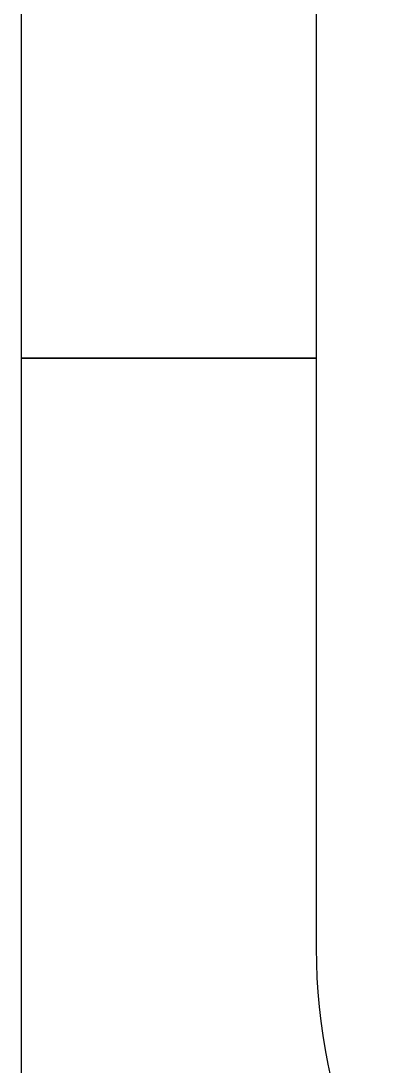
# Model space of a CAD drawing. Header units: millimetres. Extents: x 0 to 9.8, y 0 to 27.1.
# Drawn here: x 2.7989 to 2.9198, y 3.7101 to 4.0643 of the extents above; entities that cross this region are included whole.
import ezdxf

# ---------------------------------------------------------------- set-up
doc = ezdxf.new("R2010")
doc.units = ezdxf.units.MM
doc.header["$MEASUREMENT"] = 0
doc.layers.add('Etch Layer 1', color=10, linetype='Continuous')
doc.layers.add('Etch Layer 2', color=112, linetype='Continuous')

msp = doc.modelspace()

# ---------------------------------------------------------------- linework, layer by layer
at = {"layer": 'Etch Layer 1'}
msp.add_lwpolyline([(4.398, 21.18866), (4.398, 4.65, -0.414214), (4.198, 4.45), (2.999, 4.45, 0.414214), (2.799, 4.25), (2.799, 3.95), (2.899, 3.95), (2.899, 4.15, -0.414214), (3.099, 4.35), (4.33466, 4.35, -0.46718), (4.38388, 4.29118, -0.363159), (3.498, 3.55), (3.099, 3.55, -0.414214), (2.899, 3.75), (2.899, 3.95), (2.799, 3.95), (2.799, 3.65, 0.414214), (2.999, 3.45), (3.498, 3.45, 0.414214), (4.498, 4.45), (4.498, 21.18866, -0.128513)], format="xyb", dxfattribs=at)
at = {"layer": 'Etch Layer 2'}
msp.add_lwpolyline([(4.398, 21.18866), (4.398, 4.65, -0.414214), (4.198, 4.45), (2.999, 4.45, 0.414214), (2.799, 4.25), (2.799, 3.95), (2.899, 3.95), (2.899, 4.15, -0.414214), (3.099, 4.35), (4.33466, 4.35, -0.46718), (4.38388, 4.29118, -0.363159), (3.498, 3.55), (3.099, 3.55, -0.414214), (2.899, 3.75), (2.899, 3.95), (2.799, 3.95), (2.799, 3.65, 0.414214), (2.999, 3.45), (3.498, 3.45, 0.414214), (4.498, 4.45), (4.498, 21.18866, -0.128513)], format="xyb", dxfattribs=at)

doc.saveas('drawing.dxf')
